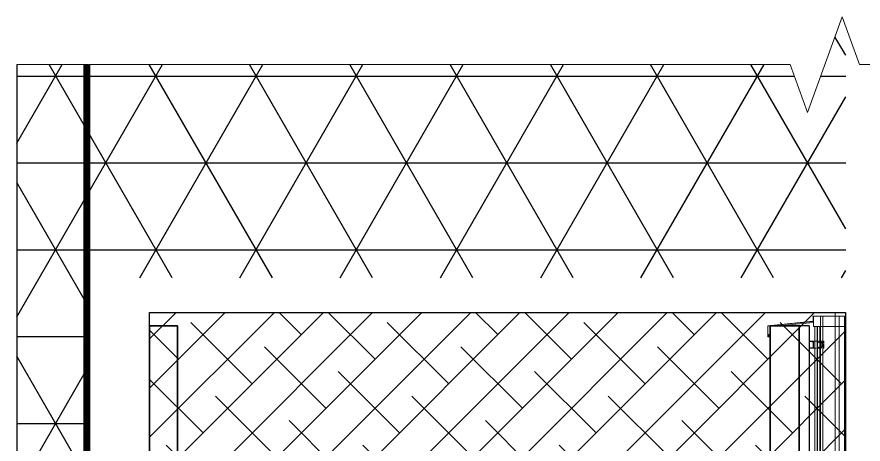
# Model space of a CAD drawing. Header units: millimetres. Extents: x 50357 to 985146, y 723188 to 1803594.
# Drawn here: x 856809 to 868990, y 787202 to 793352 of the extents above; entities that cross this region are included whole.
import ezdxf

# ---------------------------------------------------------------- set-up
doc = ezdxf.new("R2010")
doc.units = ezdxf.units.MM
doc.header["$LTSCALE"] = 3
doc.header["$MEASUREMENT"] = 0
doc.linetypes.add('DASHED', pattern=[19.05, 12.7, -6.35])
doc.linetypes.add('Member Hidden', pattern=[4.5, 2.5, -2])
doc.layers.get('Defpoints').update_dxf_attribs({"color": 32})
for name, color, linetype, lineweight, true_color in [('-Surrender line', 7, 'Continuous', 40, 0xff7575), ('A-GENM', 7, 'Continuous', 13, 0x6e6e6e), ('ADS280_BSteel', 7, 'Continuous', 13, 0x6e6e6e), ('ADS280_C', 7, 'Continuous', 25, 0x6e6e6e), ('ADS280_H', 7, 'Member Hidden', 13, 0x6e6e6e), ('ADS280_S', 7, 'Continuous', 13, 0x6e6e6e)]:
    doc.layers.add(name, color=color, linetype=linetype, lineweight=lineweight, true_color=true_color)
doc.layers.add('00-TITLEBOX', color=7, linetype='Continuous')
doc.layers.add('Hatch (CARR)', color=8, linetype='Continuous', lineweight=35)

# ---------------------------------------------------------------- blocks, each defined once
blk = doc.blocks.new('Aluminum Louvers FL - Aluminum Louvers FL-3941679-SEC B')
at = {"layer": 'A-GENM'}
h = blk.add_hatch(dxfattribs=at)
h.set_pattern_fill('FP_3', color=256, style=0, pattern_type=2)
h.set_pattern_definition([(45, (161847.46, 13871), (-449.013, 449.013), []), (45, (162006.2, 13871), (0, 898.0256), []), (45, (161688.7, 13871), (0, 898.0256), [])])
h.paths.add_polyline_path([(105909, 6950), (105920, 6950), (105920, 26790), (105909, 26790), (105909, 7003)], flags=0)
for p, q in [((105877, 6950), (105877, 26790)), ((105920, 26790), (105909, 26790)), ((105909, 26790), (105909, 6950)), ((105920, 6950), (105920, 26790))]:
    blk.add_line(p, q, dxfattribs=at)
blk = doc.blocks.new('Aluminum Louvers UM - Aluminum Louvers UM-3942935-SEC B')
at = {"layer": 'A-GENM'}
for p, q in [((106187, 26790), (106222, 26790)), ((106222, 26790), (106267, 26790)), ((106267, 19549), (106267, 26790)), ((106035, 19321), (106222, 19515)), ((106223, 19515), (106035, 19320)), ((106200, 19473), (106241, 19515)), ((106242, 19515), (106211, 19484)), ((106211, 19484), (106201, 19474))]:
    blk.add_line(p, q, dxfattribs=at)
at = {"layer": 'A-GENM', "flags": 128}
for points in [[(106222, 19515), (106229, 19523), (106237, 19531), (106245, 19537), (106252, 19543), (106258, 19547), (106262, 19550), (106265, 19550), (106267, 19550)], [(106241, 19515), (106247, 19523), (106253, 19529), (106258, 19535), (106261, 19540), (106263, 19544), (106264, 19547), (106262, 19547), (106260, 19547), (106255, 19544), (106250, 19540), (106244, 19535), (106237, 19529), (106230, 19523), (106223, 19515)], [(106267, 19549), (106266, 19547), (106264, 19543), (106260, 19537), (106255, 19531), (106249, 19523), (106242, 19515)]]:
    blk.add_lwpolyline(points, dxfattribs=at)
blk = doc.blocks.new('Aluminum Louvers US - Aluminum Louvers US-3947208-SEC B')
at = {"layer": 'A-GENM'}
for p, q in [((105955, 26790), (106142, 26790)), ((106142, 26790), (106187, 26790)), ((106187, 21108), (106187, 26790)), ((106143, 21074), (105955, 20879)), ((105955, 20880), (106142, 21074)), ((105956, 20861), (106161, 21074)), ((106162, 21074), (105957, 20861)), ((106180, 21106), (106176, 21103)), ((105957, 20861), (105956, 20861))]:
    blk.add_line(p, q, dxfattribs=at)
at = {"layer": 'A-GENM', "flags": 128}
for points in [[(106142, 21074), (106150, 21082), (106158, 21090), (106165, 21096), (106172, 21102), (106178, 21106), (106182, 21109), (106186, 21109), (106187, 21109)], [(106176, 21103), (106170, 21099), (106164, 21094), (106157, 21088), (106150, 21082), (106143, 21074)], [(106161, 21074), (106168, 21082), (106173, 21088), (106178, 21094), (106180, 21098)], [(106187, 21108), (106187, 21106), (106184, 21102), (106181, 21096), (106176, 21090), (106169, 21082), (106162, 21074)], [(106184, 21106), (106184, 21106), (106183, 21106), (106180, 21106)], [(106181, 21098), (106182, 21099), (106184, 21103), (106184, 21105)]]:
    blk.add_lwpolyline(points, dxfattribs=at)
blk = doc.blocks.new('Aluminum Louvers FS - Aluminum Louvers FS-3956003-SEC B')
at = {"layer": 'A-GENM'}
for p, q in [((105837, 26790), (105837, 6950)), ((105874, 6950), (105874, 26790)), ((105875, 6950), (105875, 26790)), ((105920, 26790), (105955, 26790)), ((105955, 6950), (105955, 26790))]:
    blk.add_line(p, q, dxfattribs=at)
blk = doc.blocks.new('Aluminum Louvers_Cap Vert - Aluminum Louvers_Cap Vert-4041139-SEC B')
at = {"layer": 'A-GENM'}
h = blk.add_hatch(dxfattribs=at)
h.set_pattern_fill('FP_1', color=256, style=0, pattern_type=2)
h.set_pattern_definition([(45, (161847.46, 13871), (-251.4472, 251.4472), []), (45, (161847.46, 14252), (-251.4472, 251.4472), [])])
h.paths.add_polyline_path([(105161, 26645), (105187, 26680), (105184, 26682), (105164, 26654), (105164, 26800), (105817, 26866), (105817, 26928), (105813, 26940), (105810, 26939), (105814, 26927), (105814, 26868), (105161, 26803)], flags=0)
for p, q in [((105813, 26940), (105810, 26939)), ((105810, 26939), (105814, 26927)), ((105817, 26928), (105813, 26940)), ((105960, 26940), (105813, 26940)), ((105814, 26927), (105814, 26868)), ((105817, 26866), (105817, 26928)), ((105820, 26928), (105817, 26928)), ((105814, 26868), (105161, 26803)), ((105161, 26803), (105161, 26645)), ((105164, 26800), (105817, 26866)), ((105164, 26654), (105164, 26800)), ((105194, 26800), (105164, 26800)), ((105820, 26851), (105313, 26800)), ((105820, 26866), (105817, 26866)), ((105161, 26645), (105187, 26680)), ((105184, 26682), (105164, 26654)), ((105187, 26680), (105184, 26682)), ((105194, 26682), (105184, 26682)), ((105194, 26680), (105187, 26680)), ((105194, 26645), (105161, 26645))]:
    blk.add_line(p, q, dxfattribs=at)
blk = doc.blocks.new('Aluminum Louvers_Top Solid - Aluminum Louvers_Top Solid-4215896-SEC B')
at = {"layer": 'A-GENM'}
for p, q in [((105920, 26939), (105820, 26939)), ((105820, 26939), (105820, 26790)), ((105920, 26790), (105920, 26939)), ((105920, 26939), (105955, 26939)), ((105955, 26790), (105955, 26939)), ((105955, 26939), (106142, 26939)), ((106142, 26939), (106187, 26939)), ((106187, 26790), (106187, 26939)), ((106187, 26939), (106222, 26939)), ((106222, 26939), (106267, 26939)), ((106267, 26790), (106267, 26939)), ((105820, 26790), (105920, 26790)), ((105955, 26790), (105920, 26790)), ((106142, 26790), (105955, 26790)), ((106187, 26790), (106142, 26790)), ((106222, 26790), (106187, 26790)), ((106267, 26790), (106222, 26790))]:
    blk.add_line(p, q, dxfattribs=at)
blk = doc.blocks.new('Circular Hollow Sections - CHS Ø 76_1x5 THK-4069857-SEC B')
at = {"layer": 'ADS280_H'}
for p, q in [((105935, 26568), (105888, 26568)), ((105888, 26492), (105935, 26492))]:
    blk.add_line(p, q, dxfattribs=at)
for centre, major_axis, start_param, end_param in [((105888, 26530), (0, 38), 0, 1.570796), ((105935, 26530), (0, 38), 4.712389, 7.853982), ((105935, 26530), (0, 33), 4.712389, 7.853982), ((105888, 26530), (0, 38.1), 1.570796, 3.365992), ((105935, 26530), (0, 38), 1.570796, 4.712389), ((105935, 26530), (0, 33.1), 1.570796, 4.712389)]:
    blk.add_ellipse(centre, major_axis=major_axis, ratio=0.28454, start_param=start_param, end_param=end_param, dxfattribs=at)

msp = doc.modelspace()

# ---------------------------------------------------------------- hatches: boundary and pattern name
at = {"layer": 'ADS280_BSteel'}
h = msp.add_hatch(dxfattribs=at)
h.set_pattern_fill('FP_1', color=256, style=0, pattern_type=2)
h.set_pattern_definition([(45, (924304.5, 775973.77), (-251.4472, 251.4472), []), (45, (924304.5, 776354.77), (-251.4472, 251.4472), [])])
h.paths.add_polyline_path([(868225.0493, 788582.7666), (868277.2052, 788582.7666), (868277.2052, 788682.7666), (868225.0493, 788682.7666), (868230.2649, 788677.7666), (868271.9896, 788671.4312), (868271.9896, 788594.102), (868230.2649, 788587.7666)], flags=0)
at = {"layer": 'Defpoints'}
h = msp.add_hatch(dxfattribs=at)
h.set_pattern_fill('NET3', color=256, scale=10000)
h.paths.add_polyline_path([(868739.9676, 793213.2103), (868689.4755, 793351.9364), (868189.4755, 791978.1976), (867939.4755, 792665.067), (856808.6576, 792665.067), (856808.6576, 768752.7666), (857816.0721, 768752.7666), (857816.0721, 789596.762), (868739.9676, 789596.762)])
at = {"layer": 'Hatch (CARR)'}
h = msp.add_hatch(dxfattribs=at)
h.set_pattern_fill('ANSI38', color=256, scale=4000)
h.paths.add_polyline_path([(868737.8361, 765552.7666), (868019.1921, 765552.7666), (864238.839, 766602.7666), (858719.1344, 766602.7666), (858719.1344, 789096.7666), (868737.8361, 789096.7666)])

# ---------------------------------------------------------------- linework, layer by layer
at = {"layer": '-Surrender line', "linetype": 'DASHED', "const_width": 100}
msp.add_lwpolyline([(857816.0721, 764484.581), (857816.0721, 792665.067)], dxfattribs=at)
msp.add_line((856808.6576, 792665.067), (856808.6576, 764484.581))
at = {"linetype": 'Continuous', "lineweight": 0, "ltscale": 2, "flags": 128}
msp.add_lwpolyline([(856808.6576, 792665.067), (867939.4755, 792665.067), (868189.4755, 791978.1976), (868689.4755, 793351.9364), (868939.4755, 792665.067), (881412.1908, 792665.067)], dxfattribs=at)
at = {"layer": '00-TITLEBOX'}
msp.add_lwpolyline([(858719.1344, 765552.7666), (858719.1344, 789096.7666), (868737.8361, 789096.7666), (868737.8361, 765552.7666)], dxfattribs=at)
at = {"layer": 'A-GENM'}
msp.add_line((868590.1034, 768425.2171), (868590.1034, 789096.7666), dxfattribs=at)
at = {"layer": 'ADS280_BSteel'}
for p, q in [((868277.2052, 788682.7666), (868292.7441, 788682.7666)), ((868292.7441, 788582.7666), (868277.2052, 788582.7666))]:
    msp.add_line(p, q, dxfattribs=at)
at = {"layer": 'ADS280_C'}
for p, q in [((858717.8555, 786732.7666), (858717.8555, 788902.7666)), ((858719.1344, 788902.7666), (858717.8555, 788902.7666)), ((868216.2773, 788902.7666), (868068.5446, 788902.7666)), ((868216.2773, 788902.7666), (868216.2773, 786732.7666))]:
    msp.add_line(p, q, dxfattribs=at)
at = {"layer": 'ADS280_H'}
for p, q in [((868292.7582, 788682.7666), (868424.9391, 788682.7666)), ((868424.9391, 788682.7666), (868424.9391, 788582.7666)), ((868424.9391, 788582.7666), (868292.7582, 788582.7666))]:
    msp.add_line(p, q, dxfattribs=at)
at = {"layer": 'ADS280_S', "lineweight": 35}
for p, q in [((858719.1344, 788902.7666), (858719.1344, 786732.7666)), ((859119.1357, 788902.7666), (858719.1344, 788902.7666)), ((859119.1357, 786732.7666), (859119.1357, 788902.7666)), ((868068.5446, 788902.7666), (867651.2976, 788902.7666)), ((867651.2976, 788902.7666), (867651.2976, 786732.7666)), ((868068.5446, 786732.7666), (868068.5446, 788902.7666))]:
    msp.add_line(p, q, dxfattribs=at)
at = {"layer": 'ADS280_S'}
for p, q in [((868277.2052, 788682.7666), (868225.0493, 788682.7666)), ((868230.2649, 788677.7666), (868271.9896, 788671.4312)), ((868271.9896, 788671.4312), (868271.9896, 788594.102)), ((868277.2052, 788582.7666), (868277.2052, 788682.7666)), ((868225.0493, 788582.7666), (868277.2052, 788582.7666)), ((868271.9896, 788594.102), (868230.2649, 788587.7666))]:
    msp.add_line(p, q, dxfattribs=at)
at = {"layer": 'ADS280_S', "flags": 128}
for points in [[(868225.0493, 788682.7666), (868225.18, 788681.654), (868225.5658, 788680.5972), (868226.1872, 788679.6491), (868227.013, 788678.8574), (868228.0019, 788678.2617), (868229.1043, 788677.8919), (868230.2649, 788677.7666)], [(868230.2649, 788587.7666), (868229.1043, 788587.6412), (868228.0019, 788587.2714), (868227.013, 788586.6757), (868226.1872, 788585.884), (868225.5658, 788584.936), (868225.18, 788583.8792), (868225.0493, 788582.7666)]]:
    msp.add_lwpolyline(points, dxfattribs=at)

# ---------------------------------------------------------------- block references
at = {"layer": 'A-GENM'}
for name in ['Aluminum Louvers_Cap Vert - Aluminum Louvers_Cap Vert-4041139-SEC B', 'Aluminum Louvers_Top Solid - Aluminum Louvers_Top Solid-4215896-SEC B', 'Aluminum Louvers FS - Aluminum Louvers FS-3956003-SEC B', 'Aluminum Louvers FL - Aluminum Louvers FL-3941679-SEC B', 'Aluminum Louvers US - Aluminum Louvers US-3947208-SEC B', 'Aluminum Louvers UM - Aluminum Louvers UM-3942935-SEC B']:
    msp.add_blockref(name, (762457.0559, 762102.7666), dxfattribs=at)
at = {"layer": 'ADS280_BSteel', "linetype": 'Member Hidden'}
msp.add_blockref('Circular Hollow Sections - CHS Ø 76_1x5 THK-4069857-SEC B', (762457.0559, 762102.7666), dxfattribs=at)

doc.saveas('drawing.dxf')
